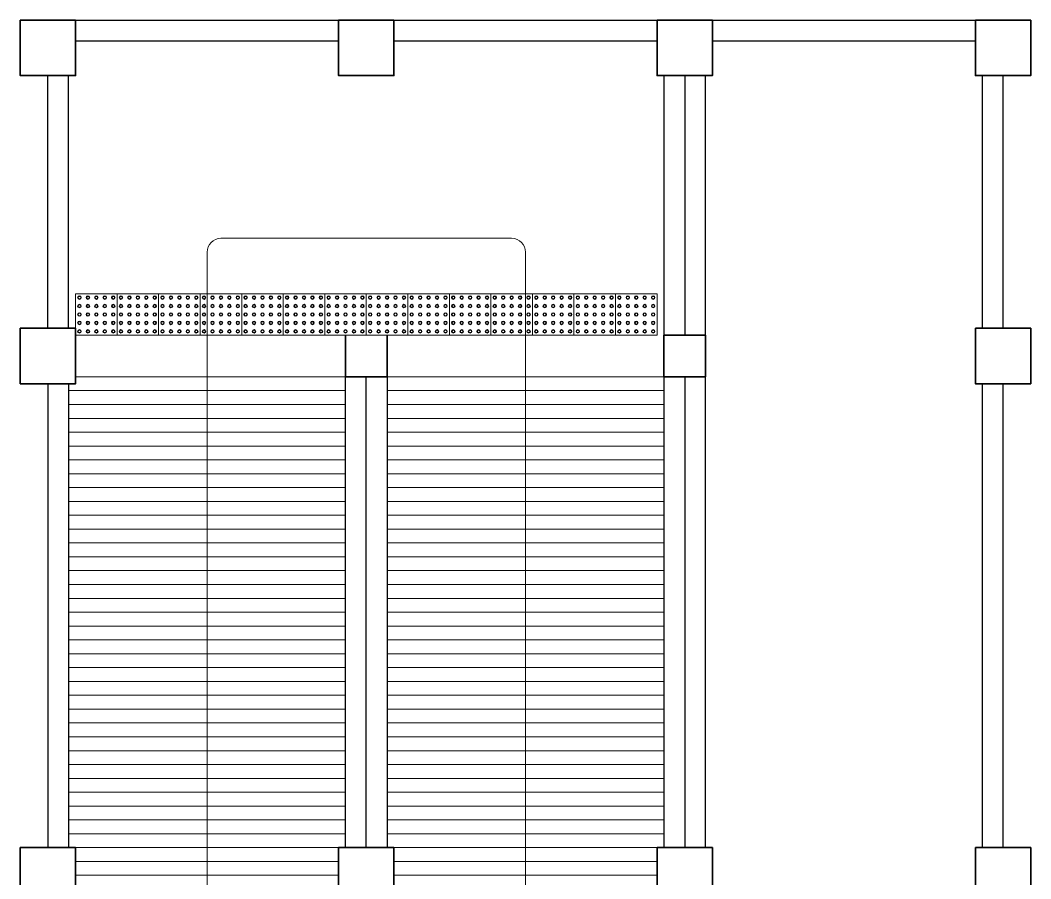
# Model space of a CAD drawing. Header units: millimetres. Extents: x 63005 to 126950, y 36019 to 74749.
# Drawn here: x 63181.63 to 63188.93, y 36339.36 to 36345.56 of the extents above; entities that cross this region are included whole.
import ezdxf

# ---------------------------------------------------------------- set-up
doc = ezdxf.new("R2010")
doc.units = ezdxf.units.MM
doc.header["$LTSCALE"] = 0.04

msp = doc.modelspace()

# ---------------------------------------------------------------- linework, layer by layer
at = {"color": 8, "lineweight": 25}
for p, q in [((63182.0304, 36345.561), (63186.6304, 36345.561)), ((63186.6304, 36345.561), (63188.5304, 36345.561)), ((63182.0304, 36345.411), (63183.9304, 36345.411)), ((63184.3304, 36345.411), (63186.2304, 36345.411)), ((63186.6304, 36345.411), (63188.5304, 36345.411)), ((63181.8304, 36343.336), (63181.8304, 36345.161)), ((63181.9804, 36343.336), (63181.9804, 36345.161)), ((63186.2804, 36345.161), (63186.2804, 36339.586)), ((63186.4304, 36345.161), (63186.4304, 36343.286)), ((63186.5804, 36339.586), (63186.5804, 36345.161)), ((63188.5804, 36343.336), (63188.5804, 36345.161)), ((63188.7304, 36343.336), (63188.7304, 36345.161)), ((63183.9804, 36339.586), (63183.9804, 36342.986)), ((63184.1304, 36339.586), (63184.1304, 36342.986)), ((63184.2804, 36342.986), (63184.2804, 36339.586)), ((63186.4304, 36342.986), (63186.4304, 36339.586)), ((63181.8304, 36342.936), (63181.8304, 36339.586)), ((63181.9804, 36342.936), (63181.9804, 36339.586)), ((63188.5804, 36339.586), (63188.5804, 36342.936)), ((63188.7304, 36339.586), (63188.7304, 36342.936))]:
    msp.add_line(p, q, dxfattribs=at)
at = {"color": 8, "lineweight": 9}
for p, q in [((63183.0804, 36343.986), (63185.1804, 36343.986)), ((63182.9804, 36330.986), (63182.9804, 36343.886)), ((63185.2804, 36343.886), (63185.2804, 36342.986)), ((63182.3304, 36343.586), (63182.0304, 36343.586)), ((63182.0304, 36343.586), (63182.0304, 36343.286)), ((63182.6304, 36343.586), (63182.3304, 36343.586)), ((63182.3304, 36343.586), (63182.3304, 36343.286)), ((63182.9304, 36343.586), (63182.6304, 36343.586)), ((63182.6304, 36343.586), (63182.6304, 36343.286)), ((63183.2304, 36343.586), (63182.9304, 36343.586)), ((63182.9304, 36343.586), (63182.9304, 36343.286)), ((63183.5304, 36343.586), (63183.2304, 36343.586)), ((63183.2304, 36343.586), (63183.2304, 36343.286)), ((63183.8304, 36343.586), (63183.5304, 36343.586)), ((63183.5304, 36343.586), (63183.5304, 36343.286)), ((63184.1304, 36343.586), (63183.8304, 36343.586)), ((63183.8304, 36343.586), (63183.8304, 36343.286)), ((63184.4304, 36343.586), (63184.1304, 36343.586)), ((63184.1304, 36343.586), (63184.1304, 36343.286)), ((63184.7304, 36343.586), (63184.4304, 36343.586)), ((63184.4304, 36343.586), (63184.4304, 36343.286)), ((63184.7304, 36343.286), (63184.7304, 36343.586)), ((63185.0304, 36343.586), (63184.7304, 36343.586)), ((63185.0304, 36343.286), (63185.0304, 36343.586)), ((63185.3304, 36343.586), (63185.0304, 36343.586)), ((63185.3304, 36343.286), (63185.3304, 36343.586)), ((63185.6304, 36343.586), (63185.3304, 36343.586)), ((63185.6304, 36343.286), (63185.6304, 36343.586)), ((63185.9304, 36343.586), (63185.6304, 36343.586)), ((63185.9304, 36343.286), (63185.9304, 36343.586)), ((63186.2304, 36343.586), (63185.9304, 36343.586)), ((63186.2304, 36343.286), (63186.2304, 36343.586)), ((63182.0304, 36343.286), (63182.3304, 36343.286)), ((63182.3304, 36343.286), (63182.6304, 36343.286)), ((63182.6304, 36343.286), (63182.9304, 36343.286)), ((63182.9304, 36343.286), (63183.2304, 36343.286)), ((63183.2304, 36343.286), (63183.5304, 36343.286)), ((63183.5304, 36343.286), (63183.8304, 36343.286)), ((63183.8304, 36343.286), (63184.1304, 36343.286)), ((63184.2804, 36343.286), (63183.9804, 36343.286)), ((63184.2804, 36343.286), (63183.9804, 36343.286)), ((63184.1304, 36343.286), (63184.4304, 36343.286)), ((63184.4304, 36343.286), (63184.7304, 36343.286)), ((63184.7304, 36343.286), (63185.0304, 36343.286)), ((63185.0304, 36343.286), (63185.3304, 36343.286)), ((63185.3304, 36343.286), (63185.6304, 36343.286)), ((63185.6304, 36343.286), (63185.9304, 36343.286)), ((63185.9304, 36343.286), (63186.2304, 36343.286)), ((63182.0304, 36342.986), (63183.9804, 36342.986)), ((63184.2804, 36342.986), (63186.2804, 36342.986)), ((63185.2804, 36342.986), (63185.2804, 36330.086)), ((63181.9804, 36342.886), (63183.9804, 36342.886)), ((63184.2804, 36342.886), (63186.2804, 36342.886)), ((63181.9804, 36342.786), (63183.9804, 36342.786)), ((63184.2804, 36342.786), (63186.2804, 36342.786)), ((63181.9804, 36342.686), (63183.9804, 36342.686)), ((63184.2804, 36342.686), (63186.2804, 36342.686)), ((63181.9804, 36342.586), (63183.9804, 36342.586)), ((63184.2804, 36342.586), (63186.2804, 36342.586)), ((63181.9804, 36342.486), (63183.9804, 36342.486)), ((63184.2804, 36342.486), (63186.2804, 36342.486)), ((63181.9804, 36342.386), (63183.9804, 36342.386)), ((63184.2804, 36342.386), (63186.2804, 36342.386)), ((63181.9804, 36342.286), (63183.9804, 36342.286)), ((63184.2804, 36342.286), (63186.2804, 36342.286)), ((63181.9804, 36342.186), (63183.9804, 36342.186)), ((63184.2804, 36342.186), (63186.2804, 36342.186)), ((63181.9804, 36342.086), (63183.9804, 36342.086)), ((63184.2804, 36342.086), (63186.2804, 36342.086)), ((63181.9804, 36341.986), (63183.9804, 36341.986)), ((63184.2804, 36341.986), (63186.2804, 36341.986)), ((63181.9804, 36341.886), (63183.9804, 36341.886)), ((63184.2804, 36341.886), (63186.2804, 36341.886)), ((63181.9804, 36341.786), (63183.9804, 36341.786)), ((63184.2804, 36341.786), (63186.2804, 36341.786)), ((63181.9804, 36341.686), (63183.9804, 36341.686)), ((63184.2804, 36341.686), (63186.2804, 36341.686)), ((63181.9804, 36341.586), (63183.9804, 36341.586)), ((63184.2804, 36341.586), (63186.2804, 36341.586)), ((63181.9804, 36341.486), (63183.9804, 36341.486)), ((63184.2804, 36341.486), (63186.2804, 36341.486)), ((63181.9804, 36341.386), (63183.9804, 36341.386)), ((63184.2804, 36341.386), (63186.2804, 36341.386)), ((63181.9804, 36341.286), (63183.9804, 36341.286)), ((63184.2804, 36341.286), (63186.2804, 36341.286)), ((63181.9804, 36341.186), (63183.9804, 36341.186)), ((63184.2804, 36341.186), (63186.2804, 36341.186)), ((63181.9804, 36341.086), (63183.9804, 36341.086)), ((63184.2804, 36341.086), (63186.2804, 36341.086)), ((63181.9804, 36340.986), (63183.9804, 36340.986)), ((63184.2804, 36340.986), (63186.2804, 36340.986)), ((63181.9804, 36340.886), (63183.9804, 36340.886)), ((63184.2804, 36340.886), (63186.2804, 36340.886)), ((63181.9804, 36340.786), (63183.9804, 36340.786)), ((63184.2804, 36340.786), (63186.2804, 36340.786)), ((63181.9804, 36340.686), (63183.9804, 36340.686)), ((63184.2804, 36340.686), (63186.2804, 36340.686)), ((63181.9804, 36340.586), (63183.9804, 36340.586)), ((63184.2804, 36340.586), (63186.2804, 36340.586)), ((63181.9804, 36340.486), (63183.9804, 36340.486)), ((63184.2804, 36340.486), (63186.2804, 36340.486)), ((63181.9804, 36340.386), (63183.9804, 36340.386)), ((63184.2804, 36340.386), (63186.2804, 36340.386)), ((63181.9804, 36340.286), (63183.9804, 36340.286)), ((63184.2804, 36340.286), (63186.2804, 36340.286)), ((63181.9804, 36340.186), (63183.9804, 36340.186)), ((63184.2804, 36340.186), (63186.2804, 36340.186)), ((63181.9804, 36340.086), (63183.9804, 36340.086)), ((63184.2804, 36340.086), (63186.2804, 36340.086)), ((63181.9804, 36339.986), (63183.9804, 36339.986)), ((63184.2804, 36339.986), (63186.2804, 36339.986)), ((63181.9804, 36339.886), (63183.9804, 36339.886)), ((63184.2804, 36339.886), (63186.2804, 36339.886)), ((63181.9804, 36339.786), (63183.9804, 36339.786)), ((63184.2804, 36339.786), (63186.2804, 36339.786)), ((63181.9804, 36339.686), (63183.9804, 36339.686)), ((63184.2804, 36339.686), (63186.2804, 36339.686)), ((63181.9804, 36339.586), (63183.9804, 36339.586)), ((63184.2804, 36339.586), (63186.2804, 36339.586)), ((63182.0304, 36339.486), (63183.9304, 36339.486)), ((63184.3304, 36339.486), (63186.2304, 36339.486)), ((63182.0304, 36339.386), (63183.9304, 36339.386)), ((63184.3304, 36339.386), (63186.2304, 36339.386))]:
    msp.add_line(p, q, dxfattribs=at)
at = {"color": 8, "lineweight": -2}
for p, q in [((63183.9804, 36343.286), (63183.9804, 36342.986)), ((63186.5804, 36343.286), (63186.2804, 36343.286)), ((63186.2804, 36343.286), (63186.2804, 36342.986)), ((63186.5804, 36342.986), (63186.5804, 36343.286)), ((63183.9804, 36342.986), (63184.2804, 36342.986)), ((63183.9804, 36342.986), (63184.2804, 36342.986)), ((63186.2804, 36342.986), (63186.5804, 36342.986))]:
    msp.add_line(p, q, dxfattribs=at)
at = {"color": 8, "lineweight": 35}
for p, q in [((63183.9804, 36343.286), (63183.9804, 36342.986)), ((63184.2804, 36342.986), (63184.2804, 36343.286)), ((63184.2804, 36342.986), (63184.2804, 36343.286)), ((63186.5804, 36343.286), (63186.2804, 36343.286)), ((63186.2804, 36343.286), (63186.2804, 36342.986)), ((63186.5804, 36342.986), (63186.5804, 36343.286)), ((63183.9804, 36342.986), (63184.2804, 36342.986)), ((63186.2804, 36342.986), (63186.5804, 36342.986))]:
    msp.add_line(p, q, dxfattribs=at)
for points in [[(63181.6304, 36345.561), (63182.0304, 36345.561), (63182.0304, 36345.161), (63181.6304, 36345.161)], [(63183.9304, 36345.561), (63184.3304, 36345.561), (63184.3304, 36345.161), (63183.9304, 36345.161)], [(63186.2304, 36345.561), (63186.6304, 36345.561), (63186.6304, 36345.161), (63186.2304, 36345.161)], [(63188.5304, 36345.561), (63188.9304, 36345.561), (63188.9304, 36345.161), (63188.5304, 36345.161)], [(63181.6304, 36343.336), (63182.0304, 36343.336), (63182.0304, 36342.936), (63181.6304, 36342.936)], [(63188.5304, 36343.336), (63188.9304, 36343.336), (63188.9304, 36342.936), (63188.5304, 36342.936)], [(63181.6304, 36339.586), (63182.0304, 36339.586), (63182.0304, 36339.186), (63181.6304, 36339.186)], [(63183.9304, 36339.586), (63184.3304, 36339.586), (63184.3304, 36339.186), (63183.9304, 36339.186)], [(63186.2304, 36339.586), (63186.6304, 36339.586), (63186.6304, 36339.186), (63186.2304, 36339.186)], [(63188.5304, 36339.586), (63188.9304, 36339.586), (63188.9304, 36339.186), (63188.5304, 36339.186)]]:
    msp.add_lwpolyline(points, close=True, dxfattribs=at)
at = {"color": 8, "lineweight": 9}
for centre, radius in [((63182.0584, 36343.558), 0.013), ((63182.0584, 36343.558), 0.009), ((63182.1194, 36343.558), 0.013), ((63182.1194, 36343.558), 0.009), ((63182.1804, 36343.558), 0.013), ((63182.1804, 36343.558), 0.009), ((63182.2414, 36343.558), 0.013), ((63182.2414, 36343.558), 0.009), ((63182.3024, 36343.558), 0.013), ((63182.3024, 36343.558), 0.009), ((63182.3584, 36343.558), 0.013), ((63182.3584, 36343.558), 0.009), ((63182.4194, 36343.558), 0.013), ((63182.4194, 36343.558), 0.009), ((63182.4804, 36343.558), 0.013), ((63182.4804, 36343.558), 0.009), ((63182.5414, 36343.558), 0.013), ((63182.5414, 36343.558), 0.009), ((63182.6024, 36343.558), 0.013), ((63182.6024, 36343.558), 0.009), ((63182.6584, 36343.558), 0.013), ((63182.6584, 36343.558), 0.009), ((63182.7194, 36343.558), 0.013), ((63182.7194, 36343.558), 0.009), ((63182.7804, 36343.558), 0.013), ((63182.7804, 36343.558), 0.009), ((63182.8414, 36343.558), 0.013), ((63182.8414, 36343.558), 0.009), ((63182.9024, 36343.558), 0.013), ((63182.9024, 36343.558), 0.009), ((63182.9584, 36343.558), 0.013), ((63182.9584, 36343.558), 0.009), ((63183.0194, 36343.558), 0.013), ((63183.0194, 36343.558), 0.009), ((63183.0804, 36343.558), 0.013), ((63183.0804, 36343.558), 0.009), ((63183.1414, 36343.558), 0.013), ((63183.1414, 36343.558), 0.009), ((63183.2024, 36343.558), 0.013), ((63183.2024, 36343.558), 0.009), ((63183.2584, 36343.558), 0.013), ((63183.2584, 36343.558), 0.009), ((63183.3194, 36343.558), 0.013), ((63183.3194, 36343.558), 0.009), ((63183.3804, 36343.558), 0.013), ((63183.3804, 36343.558), 0.009), ((63183.4414, 36343.558), 0.013), ((63183.4414, 36343.558), 0.009), ((63183.5024, 36343.558), 0.013), ((63183.5024, 36343.558), 0.009), ((63183.5584, 36343.558), 0.013), ((63183.5584, 36343.558), 0.009), ((63183.6194, 36343.558), 0.013), ((63183.6194, 36343.558), 0.009), ((63183.6804, 36343.558), 0.013), ((63183.6804, 36343.558), 0.009), ((63183.7414, 36343.558), 0.013), ((63183.7414, 36343.558), 0.009), ((63183.8024, 36343.558), 0.013), ((63183.8024, 36343.558), 0.009), ((63183.8584, 36343.558), 0.013), ((63183.8584, 36343.558), 0.009), ((63183.9194, 36343.558), 0.013), ((63183.9194, 36343.558), 0.009), ((63183.9804, 36343.558), 0.013), ((63183.9804, 36343.558), 0.009), ((63184.0414, 36343.558), 0.013), ((63184.0414, 36343.558), 0.009), ((63184.1024, 36343.558), 0.013), ((63184.1024, 36343.558), 0.009), ((63184.1584, 36343.558), 0.013), ((63184.1584, 36343.558), 0.009), ((63184.2194, 36343.558), 0.013), ((63184.2194, 36343.558), 0.009), ((63184.2804, 36343.558), 0.013), ((63184.2804, 36343.558), 0.009), ((63184.3414, 36343.558), 0.013), ((63184.3414, 36343.558), 0.009), ((63184.4024, 36343.558), 0.013), ((63184.4024, 36343.558), 0.009), ((63184.4584, 36343.558), 0.013), ((63184.4584, 36343.558), 0.009), ((63184.5194, 36343.558), 0.013), ((63184.5194, 36343.558), 0.009), ((63184.5804, 36343.558), 0.013), ((63184.5804, 36343.558), 0.009), ((63184.6414, 36343.558), 0.013), ((63184.6414, 36343.558), 0.009), ((63184.7024, 36343.558), 0.013), ((63184.7024, 36343.558), 0.009), ((63184.7584, 36343.558), 0.013), ((63184.7584, 36343.558), 0.009), ((63184.8194, 36343.558), 0.013), ((63184.8194, 36343.558), 0.009), ((63184.8804, 36343.558), 0.013), ((63184.8804, 36343.558), 0.009), ((63184.9414, 36343.558), 0.013), ((63184.9414, 36343.558), 0.009), ((63185.0024, 36343.558), 0.013), ((63185.0024, 36343.558), 0.009), ((63185.0584, 36343.558), 0.013), ((63185.0584, 36343.558), 0.009), ((63185.1194, 36343.558), 0.013), ((63185.1194, 36343.558), 0.009), ((63185.1804, 36343.558), 0.013), ((63185.1804, 36343.558), 0.009), ((63185.2414, 36343.558), 0.013), ((63185.2414, 36343.558), 0.009), ((63185.3024, 36343.558), 0.013), ((63185.3024, 36343.558), 0.009), ((63185.3584, 36343.558), 0.013), ((63185.3584, 36343.558), 0.009), ((63185.4194, 36343.558), 0.013), ((63185.4194, 36343.558), 0.009), ((63185.4804, 36343.558), 0.013), ((63185.4804, 36343.558), 0.009), ((63185.5414, 36343.558), 0.013), ((63185.5414, 36343.558), 0.009), ((63185.6024, 36343.558), 0.013), ((63185.6024, 36343.558), 0.009), ((63185.6584, 36343.558), 0.013), ((63185.6584, 36343.558), 0.009), ((63185.7194, 36343.558), 0.013), ((63185.7194, 36343.558), 0.009), ((63185.7804, 36343.558), 0.013), ((63185.7804, 36343.558), 0.009), ((63185.8414, 36343.558), 0.013), ((63185.8414, 36343.558), 0.009), ((63185.9024, 36343.558), 0.013), ((63185.9024, 36343.558), 0.009), ((63185.9584, 36343.558), 0.013), ((63185.9584, 36343.558), 0.009), ((63186.0194, 36343.558), 0.013), ((63186.0194, 36343.558), 0.009), ((63186.0804, 36343.558), 0.013), ((63186.0804, 36343.558), 0.009), ((63186.1414, 36343.558), 0.013), ((63186.1414, 36343.558), 0.009), ((63186.2024, 36343.558), 0.013), ((63186.2024, 36343.558), 0.009), ((63182.0584, 36343.497), 0.013), ((63182.0584, 36343.497), 0.009), ((63182.1194, 36343.497), 0.013), ((63182.1194, 36343.497), 0.009), ((63182.1804, 36343.497), 0.013), ((63182.1804, 36343.497), 0.009), ((63182.2414, 36343.497), 0.013), ((63182.2414, 36343.497), 0.009), ((63182.3024, 36343.497), 0.013), ((63182.3024, 36343.497), 0.009), ((63182.3584, 36343.497), 0.013), ((63182.3584, 36343.497), 0.009), ((63182.4194, 36343.497), 0.013), ((63182.4194, 36343.497), 0.009), ((63182.4804, 36343.497), 0.013), ((63182.4804, 36343.497), 0.009), ((63182.5414, 36343.497), 0.013), ((63182.5414, 36343.497), 0.009), ((63182.6024, 36343.497), 0.013), ((63182.6024, 36343.497), 0.009), ((63182.6584, 36343.497), 0.013), ((63182.6584, 36343.497), 0.009), ((63182.7194, 36343.497), 0.013), ((63182.7194, 36343.497), 0.009), ((63182.7804, 36343.497), 0.013), ((63182.7804, 36343.497), 0.009), ((63182.8414, 36343.497), 0.013), ((63182.8414, 36343.497), 0.009), ((63182.9024, 36343.497), 0.013), ((63182.9024, 36343.497), 0.009), ((63182.9584, 36343.497), 0.013), ((63182.9584, 36343.497), 0.009), ((63183.0194, 36343.497), 0.013), ((63183.0194, 36343.497), 0.009), ((63183.0804, 36343.497), 0.013), ((63183.0804, 36343.497), 0.009), ((63183.1414, 36343.497), 0.013), ((63183.1414, 36343.497), 0.009), ((63183.2024, 36343.497), 0.013), ((63183.2024, 36343.497), 0.009), ((63183.2584, 36343.497), 0.013), ((63183.2584, 36343.497), 0.009), ((63183.3194, 36343.497), 0.013), ((63183.3194, 36343.497), 0.009), ((63183.3804, 36343.497), 0.013), ((63183.3804, 36343.497), 0.009), ((63183.4414, 36343.497), 0.013), ((63183.4414, 36343.497), 0.009), ((63183.5024, 36343.497), 0.013), ((63183.5024, 36343.497), 0.009), ((63183.5584, 36343.497), 0.013), ((63183.5584, 36343.497), 0.009), ((63183.6194, 36343.497), 0.013), ((63183.6194, 36343.497), 0.009), ((63183.6804, 36343.497), 0.013), ((63183.6804, 36343.497), 0.009), ((63183.7414, 36343.497), 0.013), ((63183.7414, 36343.497), 0.009), ((63183.8024, 36343.497), 0.013), ((63183.8024, 36343.497), 0.009), ((63183.8584, 36343.497), 0.013), ((63183.8584, 36343.497), 0.009), ((63183.9194, 36343.497), 0.013), ((63183.9194, 36343.497), 0.009), ((63183.9804, 36343.497), 0.013), ((63183.9804, 36343.497), 0.009), ((63184.0414, 36343.497), 0.013), ((63184.0414, 36343.497), 0.009), ((63184.1024, 36343.497), 0.013), ((63184.1024, 36343.497), 0.009), ((63184.1584, 36343.497), 0.013), ((63184.1584, 36343.497), 0.009), ((63184.2194, 36343.497), 0.013), ((63184.2194, 36343.497), 0.009), ((63184.2804, 36343.497), 0.013), ((63184.2804, 36343.497), 0.009), ((63184.3414, 36343.497), 0.013), ((63184.3414, 36343.497), 0.009), ((63184.4024, 36343.497), 0.013), ((63184.4024, 36343.497), 0.009), ((63184.4584, 36343.497), 0.013), ((63184.4584, 36343.497), 0.009), ((63184.5194, 36343.497), 0.013), ((63184.5194, 36343.497), 0.009), ((63184.5804, 36343.497), 0.013), ((63184.5804, 36343.497), 0.009), ((63184.6414, 36343.497), 0.013), ((63184.6414, 36343.497), 0.009), ((63184.7024, 36343.497), 0.013), ((63184.7024, 36343.497), 0.009), ((63184.7584, 36343.497), 0.013), ((63184.7584, 36343.497), 0.009), ((63184.8194, 36343.497), 0.013), ((63184.8194, 36343.497), 0.009), ((63184.8804, 36343.497), 0.013), ((63184.8804, 36343.497), 0.009), ((63184.9414, 36343.497), 0.013), ((63184.9414, 36343.497), 0.009), ((63185.0024, 36343.497), 0.013), ((63185.0024, 36343.497), 0.009), ((63185.0584, 36343.497), 0.013), ((63185.0584, 36343.497), 0.009), ((63185.1194, 36343.497), 0.013), ((63185.1194, 36343.497), 0.009), ((63185.1804, 36343.497), 0.013), ((63185.1804, 36343.497), 0.009), ((63185.2414, 36343.497), 0.013), ((63185.2414, 36343.497), 0.009), ((63185.3024, 36343.497), 0.013), ((63185.3024, 36343.497), 0.009), ((63185.3584, 36343.497), 0.013), ((63185.3584, 36343.497), 0.009), ((63185.4194, 36343.497), 0.013), ((63185.4194, 36343.497), 0.009), ((63185.4804, 36343.497), 0.013), ((63185.4804, 36343.497), 0.009), ((63185.5414, 36343.497), 0.013), ((63185.5414, 36343.497), 0.009), ((63185.6024, 36343.497), 0.013), ((63185.6024, 36343.497), 0.009), ((63185.6584, 36343.497), 0.013), ((63185.6584, 36343.497), 0.009), ((63185.7194, 36343.497), 0.013), ((63185.7194, 36343.497), 0.009), ((63185.7804, 36343.497), 0.013), ((63185.7804, 36343.497), 0.009), ((63185.8414, 36343.497), 0.013), ((63185.8414, 36343.497), 0.009), ((63185.9024, 36343.497), 0.013), ((63185.9024, 36343.497), 0.009), ((63185.9584, 36343.497), 0.013), ((63185.9584, 36343.497), 0.009), ((63186.0194, 36343.497), 0.013), ((63186.0194, 36343.497), 0.009), ((63186.0804, 36343.497), 0.013), ((63186.0804, 36343.497), 0.009), ((63186.1414, 36343.497), 0.013), ((63186.1414, 36343.497), 0.009), ((63186.2024, 36343.497), 0.013), ((63186.2024, 36343.497), 0.009), ((63182.0584, 36343.436), 0.013), ((63182.0584, 36343.436), 0.009), ((63182.1194, 36343.436), 0.013), ((63182.1194, 36343.436), 0.009), ((63182.1804, 36343.436), 0.013), ((63182.1804, 36343.436), 0.009), ((63182.2414, 36343.436), 0.013), ((63182.2414, 36343.436), 0.009), ((63182.3024, 36343.436), 0.013), ((63182.3024, 36343.436), 0.009), ((63182.3584, 36343.436), 0.013), ((63182.3584, 36343.436), 0.009), ((63182.4194, 36343.436), 0.013), ((63182.4194, 36343.436), 0.009), ((63182.4804, 36343.436), 0.013), ((63182.4804, 36343.436), 0.009), ((63182.5414, 36343.436), 0.013), ((63182.5414, 36343.436), 0.009), ((63182.6024, 36343.436), 0.013), ((63182.6024, 36343.436), 0.009), ((63182.6584, 36343.436), 0.013), ((63182.6584, 36343.436), 0.009), ((63182.7194, 36343.436), 0.013), ((63182.7194, 36343.436), 0.009), ((63182.7804, 36343.436), 0.013), ((63182.7804, 36343.436), 0.009), ((63182.8414, 36343.436), 0.013), ((63182.8414, 36343.436), 0.009), ((63182.9024, 36343.436), 0.013), ((63182.9024, 36343.436), 0.009), ((63182.9584, 36343.436), 0.013), ((63182.9584, 36343.436), 0.009), ((63183.0194, 36343.436), 0.013), ((63183.0194, 36343.436), 0.009), ((63183.0804, 36343.436), 0.013), ((63183.0804, 36343.436), 0.009), ((63183.1414, 36343.436), 0.013), ((63183.1414, 36343.436), 0.009), ((63183.2024, 36343.436), 0.013), ((63183.2024, 36343.436), 0.009), ((63183.2584, 36343.436), 0.013), ((63183.2584, 36343.436), 0.009), ((63183.3194, 36343.436), 0.013), ((63183.3194, 36343.436), 0.009), ((63183.3804, 36343.436), 0.013), ((63183.3804, 36343.436), 0.009), ((63183.4414, 36343.436), 0.013), ((63183.4414, 36343.436), 0.009), ((63183.5024, 36343.436), 0.013), ((63183.5024, 36343.436), 0.009), ((63183.5584, 36343.436), 0.013), ((63183.5584, 36343.436), 0.009), ((63183.6194, 36343.436), 0.013), ((63183.6194, 36343.436), 0.009), ((63183.6804, 36343.436), 0.013), ((63183.6804, 36343.436), 0.009), ((63183.7414, 36343.436), 0.013), ((63183.7414, 36343.436), 0.009), ((63183.8024, 36343.436), 0.013), ((63183.8024, 36343.436), 0.009), ((63183.8584, 36343.436), 0.013), ((63183.8584, 36343.436), 0.009), ((63183.9194, 36343.436), 0.013), ((63183.9194, 36343.436), 0.009), ((63183.9804, 36343.436), 0.013), ((63183.9804, 36343.436), 0.009), ((63184.0414, 36343.436), 0.013), ((63184.0414, 36343.436), 0.009), ((63184.1024, 36343.436), 0.013), ((63184.1024, 36343.436), 0.009), ((63184.1584, 36343.436), 0.013), ((63184.1584, 36343.436), 0.009), ((63184.2194, 36343.436), 0.013), ((63184.2194, 36343.436), 0.009), ((63184.2804, 36343.436), 0.013), ((63184.2804, 36343.436), 0.009), ((63184.3414, 36343.436), 0.013), ((63184.3414, 36343.436), 0.009), ((63184.4024, 36343.436), 0.013), ((63184.4024, 36343.436), 0.009), ((63184.4584, 36343.436), 0.013), ((63184.4584, 36343.436), 0.009), ((63184.5194, 36343.436), 0.013), ((63184.5194, 36343.436), 0.009), ((63184.5804, 36343.436), 0.013), ((63184.5804, 36343.436), 0.009), ((63184.6414, 36343.436), 0.013), ((63184.6414, 36343.436), 0.009), ((63184.7024, 36343.436), 0.013), ((63184.7024, 36343.436), 0.009), ((63184.7584, 36343.436), 0.013), ((63184.7584, 36343.436), 0.009), ((63184.8194, 36343.436), 0.013), ((63184.8194, 36343.436), 0.009), ((63184.8804, 36343.436), 0.013), ((63184.8804, 36343.436), 0.009), ((63184.9414, 36343.436), 0.013), ((63184.9414, 36343.436), 0.009), ((63185.0024, 36343.436), 0.013), ((63185.0024, 36343.436), 0.009), ((63185.0584, 36343.436), 0.013), ((63185.0584, 36343.436), 0.009), ((63185.1194, 36343.436), 0.013), ((63185.1194, 36343.436), 0.009), ((63185.1804, 36343.436), 0.013), ((63185.1804, 36343.436), 0.009), ((63185.2414, 36343.436), 0.013), ((63185.2414, 36343.436), 0.009), ((63185.3024, 36343.436), 0.013), ((63185.3024, 36343.436), 0.009), ((63185.3584, 36343.436), 0.013), ((63185.3584, 36343.436), 0.009), ((63185.4194, 36343.436), 0.013), ((63185.4194, 36343.436), 0.009), ((63185.4804, 36343.436), 0.013), ((63185.4804, 36343.436), 0.009), ((63185.5414, 36343.436), 0.013), ((63185.5414, 36343.436), 0.009), ((63185.6024, 36343.436), 0.013), ((63185.6024, 36343.436), 0.009), ((63185.6584, 36343.436), 0.013), ((63185.6584, 36343.436), 0.009), ((63185.7194, 36343.436), 0.013), ((63185.7194, 36343.436), 0.009), ((63185.7804, 36343.436), 0.013), ((63185.7804, 36343.436), 0.009), ((63185.8414, 36343.436), 0.013), ((63185.8414, 36343.436), 0.009), ((63185.9024, 36343.436), 0.013), ((63185.9024, 36343.436), 0.009), ((63185.9584, 36343.436), 0.013), ((63185.9584, 36343.436), 0.009), ((63186.0194, 36343.436), 0.013), ((63186.0194, 36343.436), 0.009), ((63186.0804, 36343.436), 0.013), ((63186.0804, 36343.436), 0.009), ((63186.1414, 36343.436), 0.013), ((63186.1414, 36343.436), 0.009), ((63186.2024, 36343.436), 0.013), ((63186.2024, 36343.436), 0.009), ((63182.0584, 36343.375), 0.013), ((63182.0584, 36343.375), 0.009), ((63182.1194, 36343.375), 0.013), ((63182.1194, 36343.375), 0.009), ((63182.1804, 36343.375), 0.013), ((63182.1804, 36343.375), 0.009), ((63182.2414, 36343.375), 0.013), ((63182.2414, 36343.375), 0.009), ((63182.3024, 36343.375), 0.013), ((63182.3024, 36343.375), 0.009), ((63182.3584, 36343.375), 0.013), ((63182.3584, 36343.375), 0.009), ((63182.4194, 36343.375), 0.013), ((63182.4194, 36343.375), 0.009), ((63182.4804, 36343.375), 0.013), ((63182.4804, 36343.375), 0.009), ((63182.5414, 36343.375), 0.013), ((63182.5414, 36343.375), 0.009), ((63182.6024, 36343.375), 0.013), ((63182.6024, 36343.375), 0.009), ((63182.6584, 36343.375), 0.013), ((63182.6584, 36343.375), 0.009), ((63182.7194, 36343.375), 0.013), ((63182.7194, 36343.375), 0.009), ((63182.7804, 36343.375), 0.013), ((63182.7804, 36343.375), 0.009), ((63182.8414, 36343.375), 0.013), ((63182.8414, 36343.375), 0.009), ((63182.9024, 36343.375), 0.013), ((63182.9024, 36343.375), 0.009), ((63182.9584, 36343.375), 0.013), ((63182.9584, 36343.375), 0.009), ((63183.0194, 36343.375), 0.013), ((63183.0194, 36343.375), 0.009), ((63183.0804, 36343.375), 0.013), ((63183.0804, 36343.375), 0.009), ((63183.1414, 36343.375), 0.013), ((63183.1414, 36343.375), 0.009), ((63183.2024, 36343.375), 0.013), ((63183.2024, 36343.375), 0.009), ((63183.2584, 36343.375), 0.013), ((63183.2584, 36343.375), 0.009), ((63183.3194, 36343.375), 0.013), ((63183.3194, 36343.375), 0.009), ((63183.3804, 36343.375), 0.013), ((63183.3804, 36343.375), 0.009), ((63183.4414, 36343.375), 0.013), ((63183.4414, 36343.375), 0.009), ((63183.5024, 36343.375), 0.013), ((63183.5024, 36343.375), 0.009), ((63183.5584, 36343.375), 0.013), ((63183.5584, 36343.375), 0.009), ((63183.6194, 36343.375), 0.013), ((63183.6194, 36343.375), 0.009), ((63183.6804, 36343.375), 0.013), ((63183.6804, 36343.375), 0.009), ((63183.7414, 36343.375), 0.013), ((63183.7414, 36343.375), 0.009), ((63183.8024, 36343.375), 0.013), ((63183.8024, 36343.375), 0.009), ((63183.8584, 36343.375), 0.013), ((63183.8584, 36343.375), 0.009), ((63183.9194, 36343.375), 0.013), ((63183.9194, 36343.375), 0.009), ((63183.9804, 36343.375), 0.013), ((63183.9804, 36343.375), 0.009), ((63184.0414, 36343.375), 0.013), ((63184.0414, 36343.375), 0.009), ((63184.1024, 36343.375), 0.013), ((63184.1024, 36343.375), 0.009), ((63184.1584, 36343.375), 0.013), ((63184.1584, 36343.375), 0.009), ((63184.2194, 36343.375), 0.013), ((63184.2194, 36343.375), 0.009), ((63184.2804, 36343.375), 0.013), ((63184.2804, 36343.375), 0.009), ((63184.3414, 36343.375), 0.013), ((63184.3414, 36343.375), 0.009), ((63184.4024, 36343.375), 0.013), ((63184.4024, 36343.375), 0.009), ((63184.4584, 36343.375), 0.013), ((63184.4584, 36343.375), 0.009), ((63184.5194, 36343.375), 0.013), ((63184.5194, 36343.375), 0.009), ((63184.5804, 36343.375), 0.013), ((63184.5804, 36343.375), 0.009), ((63184.6414, 36343.375), 0.013), ((63184.6414, 36343.375), 0.009), ((63184.7024, 36343.375), 0.013), ((63184.7024, 36343.375), 0.009), ((63184.7584, 36343.375), 0.013), ((63184.7584, 36343.375), 0.009), ((63184.8194, 36343.375), 0.013), ((63184.8194, 36343.375), 0.009), ((63184.8804, 36343.375), 0.013), ((63184.8804, 36343.375), 0.009), ((63184.9414, 36343.375), 0.013), ((63184.9414, 36343.375), 0.009), ((63185.0024, 36343.375), 0.013), ((63185.0024, 36343.375), 0.009), ((63185.0584, 36343.375), 0.013), ((63185.0584, 36343.375), 0.009), ((63185.1194, 36343.375), 0.013), ((63185.1194, 36343.375), 0.009), ((63185.1804, 36343.375), 0.013), ((63185.1804, 36343.375), 0.009), ((63185.2414, 36343.375), 0.013), ((63185.2414, 36343.375), 0.009), ((63185.3024, 36343.375), 0.013), ((63185.3024, 36343.375), 0.009), ((63185.3584, 36343.375), 0.013), ((63185.3584, 36343.375), 0.009), ((63185.4194, 36343.375), 0.013), ((63185.4194, 36343.375), 0.009), ((63185.4804, 36343.375), 0.013), ((63185.4804, 36343.375), 0.009), ((63185.5414, 36343.375), 0.013), ((63185.5414, 36343.375), 0.009), ((63185.6024, 36343.375), 0.013), ((63185.6024, 36343.375), 0.009), ((63185.6584, 36343.375), 0.013), ((63185.6584, 36343.375), 0.009), ((63185.7194, 36343.375), 0.013), ((63185.7194, 36343.375), 0.009), ((63185.7804, 36343.375), 0.013), ((63185.7804, 36343.375), 0.009), ((63185.8414, 36343.375), 0.013), ((63185.8414, 36343.375), 0.009), ((63185.9024, 36343.375), 0.013), ((63185.9024, 36343.375), 0.009), ((63185.9584, 36343.375), 0.013), ((63185.9584, 36343.375), 0.009), ((63186.0194, 36343.375), 0.013), ((63186.0194, 36343.375), 0.009), ((63186.0804, 36343.375), 0.013), ((63186.0804, 36343.375), 0.009), ((63186.1414, 36343.375), 0.013), ((63186.1414, 36343.375), 0.009), ((63186.2024, 36343.375), 0.013), ((63186.2024, 36343.375), 0.009), ((63182.0584, 36343.314), 0.013), ((63182.0584, 36343.314), 0.009), ((63182.1194, 36343.314), 0.013), ((63182.1194, 36343.314), 0.009), ((63182.1804, 36343.314), 0.013), ((63182.1804, 36343.314), 0.009), ((63182.2414, 36343.314), 0.013), ((63182.2414, 36343.314), 0.009), ((63182.3024, 36343.314), 0.013), ((63182.3024, 36343.314), 0.009), ((63182.3584, 36343.314), 0.013), ((63182.3584, 36343.314), 0.009), ((63182.4194, 36343.314), 0.013), ((63182.4194, 36343.314), 0.009), ((63182.4804, 36343.314), 0.013), ((63182.4804, 36343.314), 0.009), ((63182.5414, 36343.314), 0.013), ((63182.5414, 36343.314), 0.009), ((63182.6024, 36343.314), 0.013), ((63182.6024, 36343.314), 0.009), ((63182.6584, 36343.314), 0.013), ((63182.6584, 36343.314), 0.009), ((63182.7194, 36343.314), 0.013), ((63182.7194, 36343.314), 0.009), ((63182.7804, 36343.314), 0.013), ((63182.7804, 36343.314), 0.009), ((63182.8414, 36343.314), 0.013), ((63182.8414, 36343.314), 0.009), ((63182.9024, 36343.314), 0.013), ((63182.9024, 36343.314), 0.009), ((63182.9584, 36343.314), 0.013), ((63182.9584, 36343.314), 0.009), ((63183.0194, 36343.314), 0.013), ((63183.0194, 36343.314), 0.009), ((63183.0804, 36343.314), 0.013), ((63183.0804, 36343.314), 0.009), ((63183.1414, 36343.314), 0.013), ((63183.1414, 36343.314), 0.009), ((63183.2024, 36343.314), 0.013), ((63183.2024, 36343.314), 0.009), ((63183.2584, 36343.314), 0.013), ((63183.2584, 36343.314), 0.009), ((63183.3194, 36343.314), 0.013), ((63183.3194, 36343.314), 0.009), ((63183.3804, 36343.314), 0.013), ((63183.3804, 36343.314), 0.009), ((63183.4414, 36343.314), 0.013), ((63183.4414, 36343.314), 0.009), ((63183.5024, 36343.314), 0.013), ((63183.5024, 36343.314), 0.009), ((63183.5584, 36343.314), 0.013), ((63183.5584, 36343.314), 0.009), ((63183.6194, 36343.314), 0.013), ((63183.6194, 36343.314), 0.009), ((63183.6804, 36343.314), 0.013), ((63183.6804, 36343.314), 0.009), ((63183.7414, 36343.314), 0.013), ((63183.7414, 36343.314), 0.009), ((63183.8024, 36343.314), 0.013), ((63183.8024, 36343.314), 0.009), ((63183.8584, 36343.314), 0.013), ((63183.8584, 36343.314), 0.009), ((63183.9194, 36343.314), 0.013), ((63183.9194, 36343.314), 0.009), ((63183.9804, 36343.314), 0.013), ((63183.9804, 36343.314), 0.009), ((63184.0414, 36343.314), 0.013), ((63184.0414, 36343.314), 0.009), ((63184.1024, 36343.314), 0.013), ((63184.1024, 36343.314), 0.009), ((63184.1584, 36343.314), 0.013), ((63184.1584, 36343.314), 0.009), ((63184.2194, 36343.314), 0.013), ((63184.2194, 36343.314), 0.009), ((63184.2804, 36343.314), 0.013), ((63184.2804, 36343.314), 0.009), ((63184.3414, 36343.314), 0.013), ((63184.3414, 36343.314), 0.009), ((63184.4024, 36343.314), 0.013), ((63184.4024, 36343.314), 0.009), ((63184.4584, 36343.314), 0.013), ((63184.4584, 36343.314), 0.009), ((63184.5194, 36343.314), 0.013), ((63184.5194, 36343.314), 0.009), ((63184.5804, 36343.314), 0.013), ((63184.5804, 36343.314), 0.009), ((63184.6414, 36343.314), 0.013), ((63184.6414, 36343.314), 0.009), ((63184.7024, 36343.314), 0.013), ((63184.7024, 36343.314), 0.009), ((63184.7584, 36343.314), 0.013), ((63184.7584, 36343.314), 0.009), ((63184.8194, 36343.314), 0.013), ((63184.8194, 36343.314), 0.009), ((63184.8804, 36343.314), 0.013), ((63184.8804, 36343.314), 0.009), ((63184.9414, 36343.314), 0.013), ((63184.9414, 36343.314), 0.009), ((63185.0024, 36343.314), 0.013), ((63185.0024, 36343.314), 0.009), ((63185.0584, 36343.314), 0.013), ((63185.0584, 36343.314), 0.009), ((63185.1194, 36343.314), 0.013), ((63185.1194, 36343.314), 0.009), ((63185.1804, 36343.314), 0.013), ((63185.1804, 36343.314), 0.009), ((63185.2414, 36343.314), 0.013), ((63185.2414, 36343.314), 0.009), ((63185.3024, 36343.314), 0.013), ((63185.3024, 36343.314), 0.009), ((63185.3584, 36343.314), 0.013), ((63185.3584, 36343.314), 0.009), ((63185.4194, 36343.314), 0.013), ((63185.4194, 36343.314), 0.009), ((63185.4804, 36343.314), 0.013), ((63185.4804, 36343.314), 0.009), ((63185.5414, 36343.314), 0.013), ((63185.5414, 36343.314), 0.009), ((63185.6024, 36343.314), 0.013), ((63185.6024, 36343.314), 0.009), ((63185.6584, 36343.314), 0.013), ((63185.6584, 36343.314), 0.009), ((63185.7194, 36343.314), 0.013), ((63185.7194, 36343.314), 0.009), ((63185.7804, 36343.314), 0.013), ((63185.7804, 36343.314), 0.009), ((63185.8414, 36343.314), 0.013), ((63185.8414, 36343.314), 0.009), ((63185.9024, 36343.314), 0.013), ((63185.9024, 36343.314), 0.009), ((63185.9584, 36343.314), 0.013), ((63185.9584, 36343.314), 0.009), ((63186.0194, 36343.314), 0.013), ((63186.0194, 36343.314), 0.009), ((63186.0804, 36343.314), 0.013), ((63186.0804, 36343.314), 0.009), ((63186.1414, 36343.314), 0.013), ((63186.1414, 36343.314), 0.009), ((63186.2024, 36343.314), 0.013), ((63186.2024, 36343.314), 0.009)]:
    msp.add_circle(centre, radius, dxfattribs=at)
for centre, start, end in [((63183.0804, 36343.886), 90, 180), ((63185.1804, 36343.886), 0, 90)]:
    msp.add_arc(centre, 0.1, start, end, dxfattribs=at)

doc.saveas('drawing.dxf')
